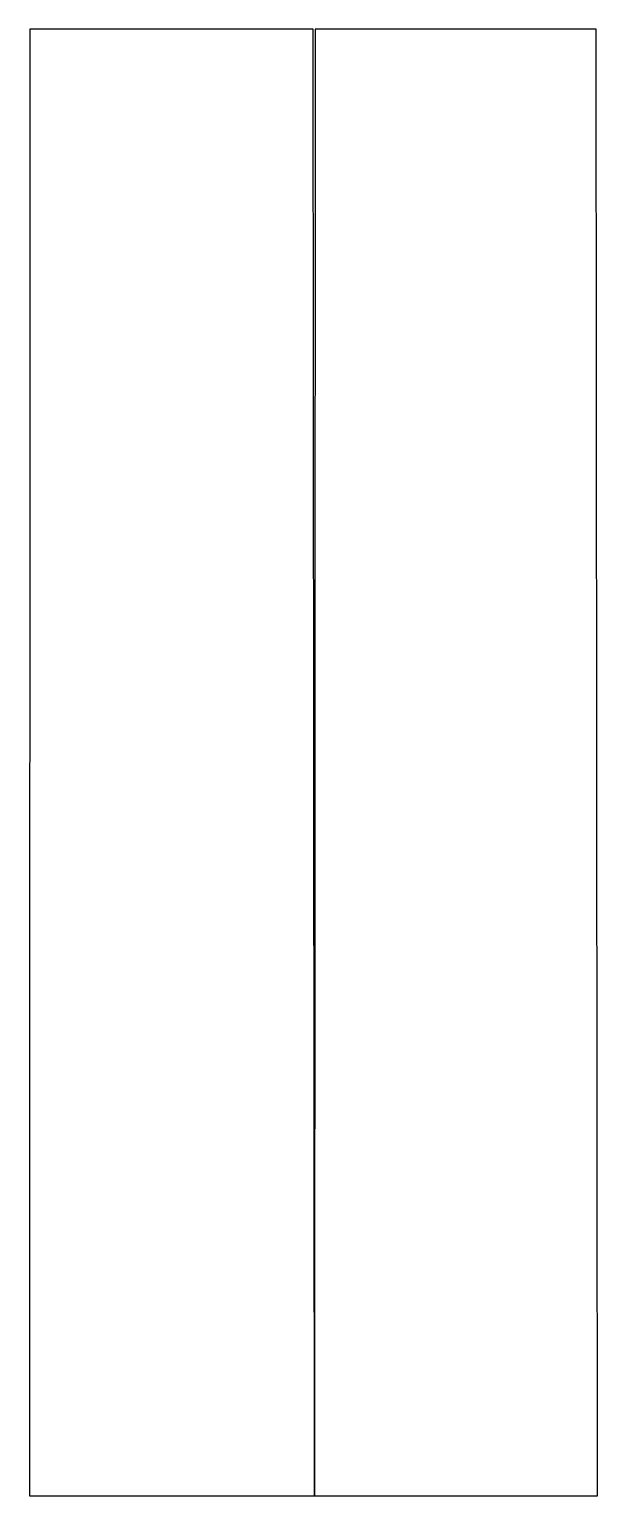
# Model space of a CAD drawing. Extents: x 50 to 162, y 2 to 292.
import ezdxf

# ---------------------------------------------------------------- set-up
doc = ezdxf.new("R2010")
doc.units = 0
doc.layers.add('Layer_1', color=7, linetype='CONTINUOUS')

msp = doc.modelspace()

# ---------------------------------------------------------------- linework, layer by layer
at = {"layer": 'Layer_1', "color": 7}
for points in [[(49.794561, 291.756062), (49.679922, 1.755057), (106.04498, 1.755057), (105.736311, 291.756062), (49.794564, 291.756062), (49.794561, 291.756062)], [(106.159647, 291.756062), (106.04498, 1.755085), (161.986745, 1.755085), (161.686883, 291.756062), (106.159647, 291.756062), (106.159647, 291.756062)]]:
    msp.add_lwpolyline(points, dxfattribs=at)

doc.saveas('drawing.dxf')
